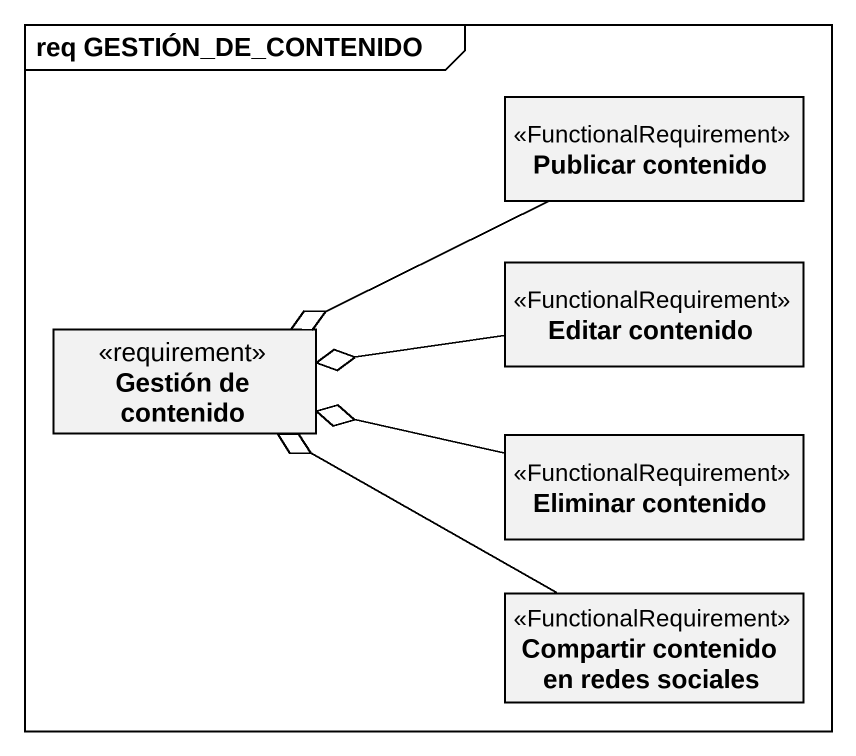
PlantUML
@startuml
mainframe req GESTIÓN_DE_CONTENIDO
hide circle
hide empty members
class "Publicar contenido" as Publicar_contenido <<FunctionalRequirement>>
class "Editar contenido" as Editar_contenido <<FunctionalRequirement>>
class "Gestión de contenido" as Gestión_de_contenido <<requirement>>
class "Eliminar contenido" as Eliminar_contenido <<FunctionalRequirement>>
class "Compartir contenido en redes sociales" as Compartir_contenido_en <<FunctionalRequirement>>
Publicar_contenido -left-o Gestión_de_contenido
Editar_contenido -left-o Gestión_de_contenido
Eliminar_contenido -left-o Gestión_de_contenido
Compartir_contenido_en -left-o Gestión_de_contenido
@enduml
